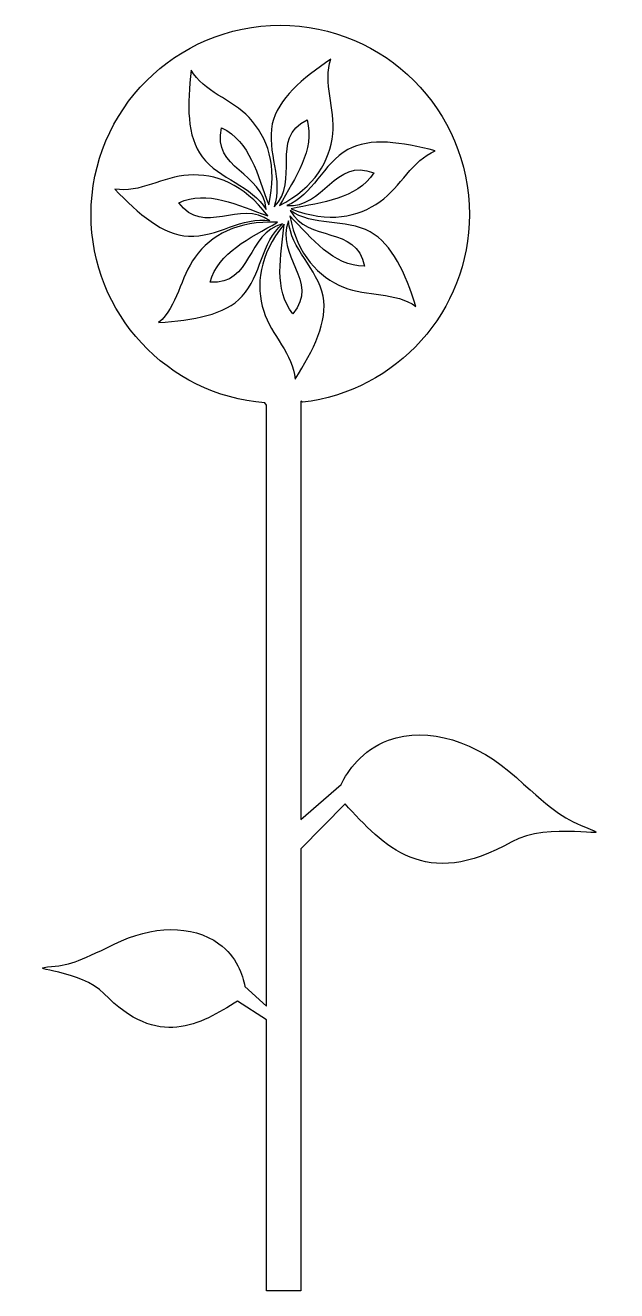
# Model space of a CAD drawing. Header units: centimetres. Extents: x -3.7 to 3.7, y -7.9 to 7.9.
import ezdxf

# ---------------------------------------------------------------- set-up
doc = ezdxf.new("R2010")
doc.units = ezdxf.units.CM
doc.header["$MEASUREMENT"] = 0
doc.layers.add('Camada 1', color=7, linetype='Continuous')

msp = doc.modelspace()

# ---------------------------------------------------------------- linework, layer by layer
at = {"layer": 'Camada 1'}
for points, knots in [([(-0.65791, -4.34262), (-0.65791, -4.34262), (-0.92755, -4.09664), (-0.92755, -4.09664), (-0.92755, -4.09664), (-0.95335, -3.95665), (-1.02902, -3.72339), (-1.25095, -3.56329), (-1.25095, -3.56329), (-1.58639, -3.32077), (-2.08404, -3.33522), (-2.55585, -3.56821), (-2.55585, -3.56821), (-3.0289, -3.80054), (-3.10986, -3.82692), (-3.38736, -3.8534), (-3.38736, -3.8534), (-3.66478, -3.88004), (-2.96543, -3.89378), (-2.68439, -4.18405), (-2.68439, -4.18405), (-2.00695, -4.88416), (-1.48935, -4.5705), (-1.01751, -4.27922), (-1.01751, -4.27922), (-1.01751, -4.27922), (-0.65791, -4.51356), (-0.65791, -4.51356), (-0.65791, -4.51356), (-0.65791, -4.51356), (-0.65791, -7.89033), (-0.65791, -7.89033), (-0.65791, -7.89033), (-0.65791, -7.89033), (-0.22908, -7.89034), (-0.22908, -7.89034), (-0.22908, -7.89034), (-0.22908, -7.89034), (-0.22908, -2.37886), (-0.22908, -2.37886), (-0.22908, -2.37886), (-0.22908, -2.37886), (0.32139, -1.81739), (0.32139, -1.81739), (0.32139, -1.81739), (0.79761, -2.34148), (1.32093, -2.91213), (2.39996, -2.29163), (2.39996, -2.29163), (2.84644, -2.0352), (3.70793, -2.26467), (3.37752, -2.13434), (3.37752, -2.13434), (3.04703, -2.00409), (2.95704, -1.94331), (2.45944, -1.49193), (2.45944, -1.49193), (1.96366, -1.04037), (1.35928, -0.84714), (0.86273, -1.026), (0.86273, -1.026), (0.52761, -1.14662), (0.35222, -1.41436), (0.27361, -1.5758), (0.27361, -1.5758), (0.27361, -1.5758), (-0.2291, -2.01382), (-0.2291, -2.01382), (-0.2291, -2.01382), (-0.2291, -2.01382), (-0.2291, 3.20377), (-0.2291, 3.20377), (-0.2291, 3.20377), (-0.2291, 3.20377), (-0.21024, 3.18922), (-0.21024, 3.18922), (-0.21024, 3.18922), (0.96221, 3.32604), (1.87211, 4.32264), (1.87211, 5.53181), (1.87211, 5.53181), (1.87214, 6.83441), (0.81624, 7.89034), (-0.48633, 7.89034), (-0.48633, 7.89034), (-1.78893, 7.89034), (-2.84488, 6.83441), (-2.84488, 5.53182), (-2.84488, 5.53182), (-2.84488, 4.29405), (-1.89148, 3.2791), (-0.67889, 3.18102), (-0.67889, 3.18102), (-0.67889, 3.18102), (-0.65793, 3.15263), (-0.65793, 3.15263), (-0.65793, 3.15263), (-0.65793, 3.15263), (-0.65794, -4.34262), (-0.65794, -4.34262), (-0.65794, -4.34262), (-0.65794, -4.34262), (-0.65791, -4.34262), (-0.65791, -4.34262)], [0, 0, 0, 0, 0.03703704, 0.03703704, 0.03703704, 0.03703704, 0.07407407, 0.07407407, 0.07407407, 0.07407407, 0.11111111, 0.11111111, 0.11111111, 0.11111111, 0.14814815, 0.14814815, 0.14814815, 0.14814815, 0.18518519, 0.18518519, 0.18518519, 0.18518519, 0.22222222, 0.22222222, 0.22222222, 0.22222222, 0.25925926, 0.25925926, 0.25925926, 0.25925926, 0.2962963, 0.2962963, 0.2962963, 0.2962963, 0.33333333, 0.33333333, 0.33333333, 0.33333333, 0.37037037, 0.37037037, 0.37037037, 0.37037037, 0.40740741, 0.40740741, 0.40740741, 0.40740741, 0.44444444, 0.44444444, 0.44444444, 0.44444444, 0.48148148, 0.48148148, 0.48148148, 0.48148148, 0.51851852, 0.51851852, 0.51851852, 0.51851852, 0.55555556, 0.55555556, 0.55555556, 0.55555556, 0.59259259, 0.59259259, 0.59259259, 0.59259259, 0.62962963, 0.62962963, 0.62962963, 0.62962963, 0.66666667, 0.66666667, 0.66666667, 0.66666667, 0.7037037, 0.7037037, 0.7037037, 0.7037037, 0.74074074, 0.74074074, 0.74074074, 0.74074074, 0.77777778, 0.77777778, 0.77777778, 0.77777778, 0.81481481, 0.81481481, 0.81481481, 0.81481481, 0.85185185, 0.85185185, 0.85185185, 0.85185185, 0.88888889, 0.88888889, 0.88888889, 0.88888889, 0.92592593, 0.92592593, 0.92592593, 0.92592593, 1, 1, 1, 1]), ([(0.16827, 6.53551), (0.1326, 6.19793), (-0.05181, 5.8753), (-0.49557, 5.64193), (-0.49557, 5.64193), (-0.30457, 5.99121), (-0.048, 6.33239), (-0.15256, 6.71273), (-0.15256, 6.71273), (-0.62513, 6.47289), (-0.22924, 5.95404), (-0.56237, 5.62738), (-0.56237, 5.62738), (-0.44611, 5.95247), (-0.65929, 6.31662), (-0.58597, 6.65984), (-0.58597, 6.65984), (-0.51861, 6.97038), (-0.21108, 7.22835), (0.14603, 7.46944), (0.14603, 7.46944), (0.04183, 7.17673), (0.20092, 6.84801), (0.16827, 6.53551)], [0, 0, 0, 0, 0.14285714, 0.14285714, 0.14285714, 0.14285714, 0.28571429, 0.28571429, 0.28571429, 0.28571429, 0.42857143, 0.42857143, 0.42857143, 0.42857143, 0.57142857, 0.57142857, 0.57142857, 0.57142857, 0.71428571, 0.71428571, 0.71428571, 0.71428571, 1, 1, 1, 1]), ([(-0.63066, 5.65241), (-0.77015, 6.0251), (-0.86217, 6.44301), (-1.21793, 6.61142), (-1.21793, 6.61142), (-1.34512, 6.09699), (-0.69345, 6.05828), (-0.66339, 5.59187), (-0.66339, 5.59187), (-0.83442, 5.89307), (-1.24905, 5.96864), (-1.46024, 6.2488), (-1.46024, 6.2488), (-1.65241, 6.50201), (-1.64677, 6.90457), (-1.59714, 7.33216), (-1.59714, 7.33216), (-1.44289, 7.06205), (-1.0898, 6.96838), (-0.87514, 6.73941), (-0.87514, 6.73941), (-0.64193, 6.49186), (-0.51795, 6.14263), (-0.63066, 5.65241)], [0, 0, 0, 0, 0.14285714, 0.14285714, 0.14285714, 0.14285714, 0.28571429, 0.28571429, 0.28571429, 0.28571429, 0.42857143, 0.42857143, 0.42857143, 0.42857143, 0.57142857, 0.57142857, 0.57142857, 0.57142857, 0.71428571, 0.71428571, 0.71428571, 0.71428571, 1, 1, 1, 1]), ([(0.76012, 5.69242), (0.48212, 5.49538), (0.11898, 5.42024), (-0.34981, 5.60072), (-0.34981, 5.60072), (0.03804, 5.68795), (0.46429, 5.72026), (0.68024, 6.04929), (0.68024, 6.04929), (0.18864, 6.24598), (0.06019, 5.60683), (-0.40511, 5.64194), (-0.40511, 5.64194), (-0.08372, 5.76915), (0.04868, 6.16846), (0.35477, 6.33967), (0.35477, 6.33967), (0.63277, 6.49514), (1.02978, 6.43328), (1.4466, 6.32512), (1.4466, 6.32512), (1.15784, 6.20963), (1.01637, 5.87371), (0.76012, 5.69242)], [0, 0, 0, 0, 0.14285714, 0.14285714, 0.14285714, 0.14285714, 0.28571429, 0.28571429, 0.28571429, 0.28571429, 0.42857143, 0.42857143, 0.42857143, 0.42857143, 0.57142857, 0.57142857, 0.57142857, 0.57142857, 0.71428571, 0.71428571, 0.71428571, 0.71428571, 1, 1, 1, 1]), ([(-0.64114, 5.51512), (-1.01648, 5.64474), (-1.39581, 5.84344), (-1.75292, 5.67787), (-1.75292, 5.67787), (-1.43923, 5.25067), (-0.99282, 5.72594), (-0.61508, 5.45049), (-0.61508, 5.45049), (-0.95608, 5.51235), (-1.27955, 5.24216), (-1.63042, 5.25914), (-1.63042, 5.25914), (-1.94781, 5.27451), (-2.25243, 5.53574), (-2.5494, 5.84826), (-2.5494, 5.84826), (-2.24314, 5.79376), (-1.94496, 6.00537), (-1.63161, 6.0231), (-1.63161, 6.0231), (-1.29262, 6.04328), (-0.94438, 5.91406), (-0.64114, 5.51512)], [0, 0, 0, 0, 0.14285714, 0.14285714, 0.14285714, 0.14285714, 0.28571429, 0.28571429, 0.28571429, 0.28571429, 0.42857143, 0.42857143, 0.42857143, 0.42857143, 0.57142857, 0.57142857, 0.57142857, 0.57142857, 0.71428571, 0.71428571, 0.71428571, 0.71428571, 1, 1, 1, 1]), ([(-0.36859, 5.51348), (-0.08718, 5.23292), (0.16828, 4.89052), (0.56253, 4.88528), (0.56253, 4.88528), (0.46537, 5.4049), (-0.1433, 5.17151), (-0.36396, 5.58256), (-0.36396, 5.58256), (-0.08371, 5.37907), (0.32528, 5.48159), (0.63328, 5.31406), (0.63328, 5.31406), (0.91257, 5.16259), (1.07384, 4.79399), (1.20549, 4.38495), (1.20549, 4.38495), (0.95332, 4.56667), (0.59253, 4.5065), (0.30308, 4.62562), (0.30308, 4.62562), (-0.01143, 4.75479), (-0.26884, 5.02212), (-0.36859, 5.51348)], [0, 0, 0, 0, 0.14285714, 0.14285714, 0.14285714, 0.14285714, 0.28571429, 0.28571429, 0.28571429, 0.28571429, 0.42857143, 0.42857143, 0.42857143, 0.42857143, 0.57142857, 0.57142857, 0.57142857, 0.57142857, 0.71428571, 0.71428571, 0.71428571, 0.71428571, 1, 1, 1, 1]), ([(-0.52242, 5.4336), (-0.86323, 5.22966), (-1.25809, 5.06535), (-1.36088, 4.68578), (-1.36088, 4.68578), (-0.83214, 4.65181), (-0.90987, 5.29951), (-0.45664, 5.41259), (-0.45664, 5.41259), (-0.72289, 5.19053), (-0.72331, 4.76899), (-0.96075, 4.51131), (-0.96075, 4.51131), (-1.17617, 4.27715), (-1.57265, 4.21093), (-2.00231, 4.18428), (-2.00231, 4.18428), (-1.76405, 4.38296), (-1.73453, 4.74797), (-1.54805, 4.99991), (-1.54805, 4.99991), (-1.34572, 5.27247), (-1.02333, 5.45781), (-0.52242, 5.4336)], [0, 0, 0, 0, 0.14285714, 0.14285714, 0.14285714, 0.14285714, 0.28571429, 0.28571429, 0.28571429, 0.28571429, 0.42857143, 0.42857143, 0.42857143, 0.42857143, 0.57142857, 0.57142857, 0.57142857, 0.57142857, 0.71428571, 0.71428571, 0.71428571, 0.71428571, 1, 1, 1, 1]), ([(-0.32819, 4.29171), (0.01077, 4.69954), (-0.5588, 5.0181), (-0.38251, 5.45048), (-0.38251, 5.45048), (-0.35991, 5.1053), (-0.02035, 4.85575), (0.04749, 4.51258), (0.04749, 4.51258), (0.10991, 4.19966), (-0.07041, 3.84181), (-0.30197, 3.47766), (-0.30197, 3.47766), (-0.3234, 3.78778), (-0.59936, 4.0268), (-0.69287, 4.32599), (-0.69287, 4.32599), (-0.79439, 4.65021), (-0.75304, 5.02049), (-0.43853, 5.41017), (-0.43853, 5.41017), (-0.47501, 5.01408), (-0.57512, 4.59897), (-0.32819, 4.29171)], [0, 0, 0, 0, 0.14285714, 0.14285714, 0.14285714, 0.14285714, 0.28571429, 0.28571429, 0.28571429, 0.28571429, 0.42857143, 0.42857143, 0.42857143, 0.42857143, 0.57142857, 0.57142857, 0.57142857, 0.57142857, 0.71428571, 0.71428571, 0.71428571, 0.71428571, 1, 1, 1, 1])]:
    msp.add_open_spline(points, degree=3, knots=knots, dxfattribs=at)

doc.saveas('drawing.dxf')
